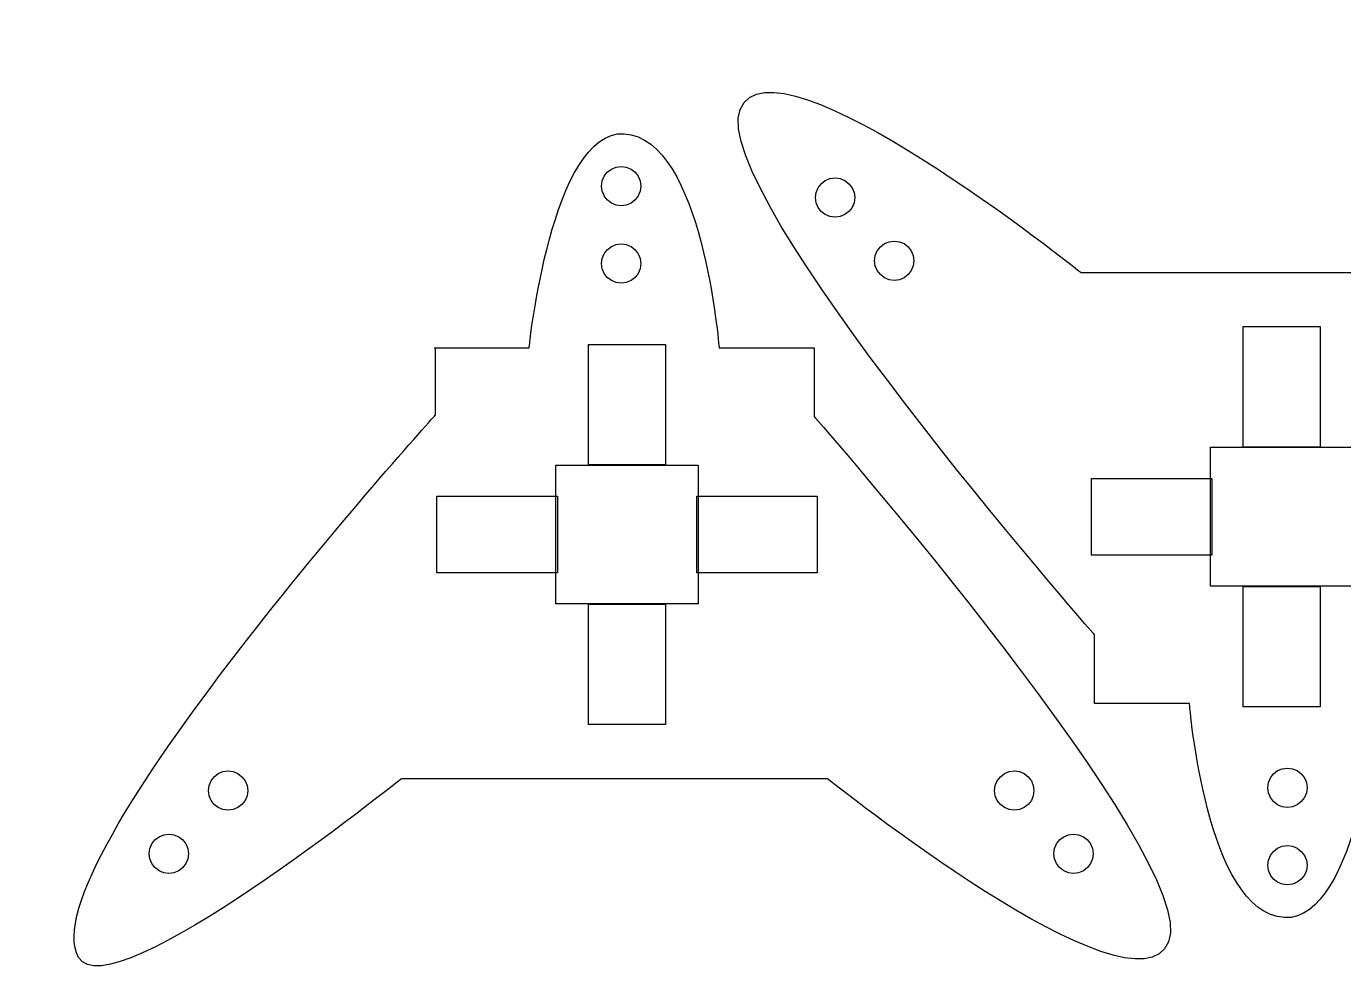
# Model space of a CAD drawing. Extents: x 0.3 to 57.7, y 35.9 to 130.4.
# Drawn here: x 1.79 to 30.14, y 80.88 to 101.09 of the extents above; entities that cross this region are included whole.
import ezdxf

# ---------------------------------------------------------------- set-up
doc = ezdxf.new("R2010")
doc.units = 0
doc.layers.get('0').update_dxf_attribs({"linetype": 'CONTINUOUS'})

msp = doc.modelspace()

# ---------------------------------------------------------------- linework, layer by layer
at = {"color": 7}
for p, q in [((14.183014, 97.767145), (14.225305, 97.869244)), ((14.225305, 97.869244), (14.29258, 97.956917)), ((14.29258, 97.956917), (14.380256, 98.024196)), ((14.380256, 98.024196), (14.482356, 98.066484)), ((14.482356, 98.066484), (14.591922, 98.080911)), ((14.591922, 98.080911), (14.701489, 98.066489)), ((14.701489, 98.066484), (14.803589, 98.024196)), ((14.803589, 98.024196), (14.891265, 97.956917)), ((14.891265, 97.956917), (14.95854, 97.869244)), ((14.95854, 97.869244), (15.000831, 97.767145)), ((14.168589, 97.657578), (14.183013, 97.767145)), ((14.183014, 97.548011), (14.168589, 97.657578)), ((14.225305, 97.445911), (14.183014, 97.548011)), ((15.000831, 97.548011), (14.95854, 97.445911)), ((15.000831, 97.767145), (15.015256, 97.657578)), ((15.015256, 97.657578), (15.000831, 97.548011)), ((14.29258, 97.358239), (14.225305, 97.445911)), ((14.380256, 97.29096), (14.29258, 97.358239)), ((14.482356, 97.248672), (14.380256, 97.29096)), ((14.803589, 97.29096), (14.701489, 97.248672)), ((14.891265, 97.358239), (14.803589, 97.29096)), ((14.95854, 97.445911), (14.891265, 97.358239)), ((14.591922, 97.234244), (14.482356, 97.248666)), ((14.701489, 97.248672), (14.591922, 97.234244)), ((14.482356, 96.39747), (14.591922, 96.411898)), ((14.591922, 96.411898), (14.701489, 96.397476)), ((14.183014, 96.098131), (14.225305, 96.200231)), ((14.225305, 96.200231), (14.29258, 96.287903)), ((14.29258, 96.287903), (14.380256, 96.355182)), ((14.380256, 96.355182), (14.482356, 96.39747)), ((14.701489, 96.39747), (14.803589, 96.355182)), ((14.803589, 96.355182), (14.891264, 96.287903)), ((14.891264, 96.287903), (14.95854, 96.200231)), ((14.95854, 96.200231), (15.00083, 96.098131)), ((14.168589, 95.988564), (14.183013, 96.098131)), ((14.183014, 95.878997), (14.168589, 95.988564)), ((14.225305, 95.776898), (14.183014, 95.878997)), ((15.00083, 95.878997), (14.95854, 95.776898)), ((15.00083, 96.098131), (15.015256, 95.988564)), ((15.015256, 95.988564), (15.000831, 95.878997)), ((14.29258, 95.689225), (14.225305, 95.776898)), ((14.380256, 95.621946), (14.29258, 95.689225)), ((14.482356, 95.579658), (14.380256, 95.621946)), ((14.591922, 95.565231), (14.482356, 95.579652)), ((14.701489, 95.579658), (14.591922, 95.565231)), ((14.803589, 95.621946), (14.701489, 95.579658)), ((14.891264, 95.689225), (14.803589, 95.621946)), ((14.95854, 95.776898), (14.891264, 95.689225)), ((24.491886, 95.796185), (33.666229, 95.796185)), ((10.564057, 94.174509), (12.609379, 94.174509)), ((10.595446, 92.733558), (10.595446, 94.174509)), ((16.700023, 94.174509), (18.745345, 94.174509)), ((18.745345, 94.174509), (18.745345, 92.69723)), ((27.277791, 92.035837), (29.450694, 92.035837)), ((27.277791, 89.045645), (27.277791, 92.035837)), ((29.450694, 92.035837), (30.336273, 92.035837)), ((13.188237, 88.665504), (13.188237, 91.655696)), ((13.188237, 91.655695), (13.889525, 91.655695)), ((13.889525, 91.655695), (15.528744, 91.655695)), ((15.528744, 91.655695), (16.246719, 91.655695)), ((16.246719, 91.655695), (16.246719, 88.665503)), ((27.995766, 89.045645), (27.277791, 89.045645)), ((29.634985, 89.045645), (27.995766, 89.045645)), ((30.336273, 89.045645), (29.634985, 89.045645)), ((14.073816, 88.665504), (13.188237, 88.665504)), ((16.246719, 88.665504), (14.073816, 88.665504)), ((24.779167, 86.526825), (24.779167, 88.004105)), ((26.824488, 86.526825), (24.779167, 86.526825)), ((28.633242, 85.012115), (28.720917, 85.079394)), ((28.720917, 85.079394), (28.823017, 85.121682)), ((28.823017, 85.121682), (28.932584, 85.136109)), ((28.932584, 85.136109), (29.042151, 85.121688)), ((29.042151, 85.121682), (29.144251, 85.079394)), ((29.144251, 85.079394), (29.231926, 85.012115)), ((19.032626, 84.90515), (9.858282, 84.90515)), ((28.509251, 84.712776), (28.523675, 84.822343)), ((28.523676, 84.822343), (28.565967, 84.924443)), ((28.565967, 84.924443), (28.633242, 85.012115)), ((29.231926, 85.012115), (29.299201, 84.924443)), ((29.299201, 84.924443), (29.341492, 84.822343)), ((29.341492, 84.822343), (29.355917, 84.712776)), ((28.523676, 84.603209), (28.509251, 84.712776)), ((28.565967, 84.501109), (28.523676, 84.603209)), ((28.633242, 84.413437), (28.565967, 84.501109)), ((29.299201, 84.501109), (29.231926, 84.413437)), ((29.341492, 84.603209), (29.299201, 84.501109)), ((29.355917, 84.712776), (29.341493, 84.603209)), ((28.720917, 84.346158), (28.633242, 84.413437)), ((28.823017, 84.30387), (28.720917, 84.346158)), ((28.932584, 84.289443), (28.823017, 84.303864)), ((29.042151, 84.30387), (28.932584, 84.289443)), ((29.144251, 84.346158), (29.042151, 84.30387)), ((29.231926, 84.413437), (29.144251, 84.346158)), ((28.633245, 83.343095), (28.72092, 83.410374)), ((28.72092, 83.410374), (28.82302, 83.452662)), ((28.82302, 83.452662), (28.932587, 83.46709)), ((28.932587, 83.46709), (29.042154, 83.452668)), ((29.042154, 83.452662), (29.144254, 83.410374)), ((29.144254, 83.410374), (29.231929, 83.343095)), ((28.509254, 83.043756), (28.523678, 83.153323)), ((28.523679, 83.153323), (28.565969, 83.255423)), ((28.565969, 83.255423), (28.633245, 83.343095)), ((29.231929, 83.343095), (29.299204, 83.255423)), ((29.299204, 83.255423), (29.341495, 83.153323)), ((29.341495, 83.153323), (29.35592, 83.043756)), ((28.523679, 82.934189), (28.509254, 83.043756)), ((28.565969, 82.83209), (28.523679, 82.934189)), ((28.633245, 82.744417), (28.565969, 82.83209)), ((29.299204, 82.83209), (29.231929, 82.744417)), ((29.341495, 82.934189), (29.299204, 82.83209)), ((29.35592, 83.043756), (29.341496, 82.934189)), ((28.72092, 82.677138), (28.633245, 82.744417)), ((28.82302, 82.63485), (28.72092, 82.677138)), ((28.932587, 82.620423), (28.82302, 82.634844)), ((29.042154, 82.63485), (28.932587, 82.620423)), ((29.144254, 82.677138), (29.042154, 82.63485)), ((29.231929, 82.744417), (29.144254, 82.677138))]:
    msp.add_line(p, q, dxfattribs=at)
at = {"color": 5}
for p, q in [((19.086353, 97.817776), (19.19592, 97.832198)), ((19.19592, 97.832198), (19.305487, 97.817776)), ((18.787011, 97.518432), (18.829302, 97.620531)), ((18.829302, 97.620531), (18.896578, 97.708209)), ((18.896578, 97.708209), (18.984254, 97.775485)), ((18.984254, 97.775485), (19.086353, 97.817776)), ((19.305487, 97.817776), (19.407587, 97.775485)), ((19.407587, 97.775485), (19.495262, 97.708209)), ((19.495262, 97.708209), (19.562539, 97.620531)), ((19.562539, 97.620531), (19.604829, 97.518432)), ((18.772587, 97.408865), (18.787011, 97.518432)), ((18.787011, 97.299297), (18.772587, 97.408865)), ((18.829302, 97.197198), (18.787011, 97.299297)), ((19.604829, 97.299297), (19.562539, 97.197198)), ((19.604829, 97.518432), (19.619254, 97.408865)), ((19.619254, 97.408865), (19.604829, 97.299297)), ((18.896578, 97.109526), (18.829302, 97.197198)), ((18.984254, 97.042252), (18.896578, 97.109526)), ((19.086353, 96.999958), (18.984254, 97.042252)), ((19.19592, 96.985531), (19.086353, 96.999953)), ((19.305487, 96.999958), (19.19592, 96.985531)), ((19.407587, 97.042252), (19.305487, 96.999958)), ((19.495262, 97.109526), (19.407587, 97.042252)), ((19.562539, 97.197198), (19.495262, 97.109526)), ((20.17097, 96.350602), (20.258645, 96.417878)), ((20.258645, 96.417878), (20.360745, 96.460169)), ((20.360745, 96.460169), (20.470312, 96.47459)), ((20.470312, 96.47459), (20.579879, 96.460169)), ((20.579879, 96.460169), (20.681979, 96.417878)), ((20.681979, 96.417878), (20.769654, 96.350602)), ((20.046979, 96.051257), (20.061403, 96.160824)), ((20.061403, 96.160824), (20.103694, 96.262924)), ((20.103694, 96.262924), (20.17097, 96.350602)), ((20.769654, 96.350602), (20.836931, 96.262924)), ((20.836931, 96.262924), (20.879221, 96.160824)), ((20.879221, 96.160824), (20.893646, 96.051257)), ((20.061403, 95.94169), (20.046979, 96.051257)), ((20.103694, 95.83959), (20.061403, 95.94169)), ((20.879221, 95.94169), (20.836931, 95.83959)), ((20.893645, 96.051257), (20.879221, 95.94169)), ((20.17097, 95.751918), (20.103694, 95.83959)), ((20.258645, 95.684645), (20.17097, 95.751918)), ((20.360745, 95.642351), (20.258645, 95.684645)), ((20.470312, 95.627924), (20.360745, 95.642345)), ((20.579879, 95.642351), (20.470312, 95.627929)), ((20.681979, 95.684645), (20.579879, 95.642351)), ((20.769654, 95.751918), (20.681979, 95.684645)), ((20.836931, 95.83959), (20.769654, 95.751918)), ((27.979506, 92.039712), (27.979506, 94.632342)), ((27.979506, 94.632342), (29.63456, 94.632342)), ((29.63456, 94.632342), (29.63456, 92.039711)), ((13.889951, 91.658294), (13.889951, 94.250925)), ((13.889951, 94.250924), (15.545005, 94.250924)), ((15.545005, 94.250924), (15.545005, 91.658293)), ((29.63456, 92.039712), (27.979506, 92.039712)), ((15.545005, 91.658294), (13.889951, 91.658294)), ((24.713702, 89.713281), (24.713702, 91.368335)), ((24.713702, 91.368335), (27.306333, 91.368335)), ((27.306332, 91.368335), (27.306332, 89.713281)), ((10.626381, 89.333073), (10.626381, 90.988127)), ((10.626381, 90.988127), (13.219012, 90.988127)), ((13.219011, 90.988127), (13.219011, 89.333073)), ((16.218244, 89.333073), (16.218244, 90.988127)), ((16.218244, 90.988127), (18.810875, 90.988127)), ((18.810875, 90.988127), (18.810875, 89.333073)), ((27.306332, 89.713281), (24.713701, 89.713281)), ((13.219011, 89.333073), (10.62638, 89.333073)), ((18.810875, 89.333073), (16.218244, 89.333073)), ((27.979506, 86.450413), (27.979506, 89.043044)), ((27.979506, 89.043044), (29.63456, 89.043044)), ((29.63456, 89.043044), (29.63456, 86.450413)), ((13.889951, 88.661626), (15.545005, 88.661626)), ((13.889951, 86.068996), (13.889951, 88.661626)), ((15.545005, 88.661626), (15.545005, 86.068995)), ((29.63456, 86.450413), (27.979506, 86.450413)), ((15.545005, 86.068996), (13.889951, 86.068996)), ((6.02008, 85.059038), (6.129647, 85.073459)), ((6.129647, 85.073465), (6.239213, 85.059043)), ((22.944633, 85.059038), (23.054199, 85.073459)), ((23.054199, 85.073465), (23.163766, 85.059043)), ((5.720738, 84.759699), (5.763029, 84.861798)), ((5.763029, 84.861798), (5.830305, 84.94947)), ((5.830305, 84.94947), (5.91798, 85.016744)), ((5.91798, 85.016744), (6.02008, 85.059038)), ((6.239213, 85.059038), (6.341313, 85.016744)), ((6.341313, 85.016744), (6.428988, 84.94947)), ((6.428988, 84.94947), (6.496264, 84.861798)), ((6.496264, 84.861798), (6.538555, 84.759699)), ((22.64529, 84.759699), (22.687581, 84.861798)), ((22.687581, 84.861798), (22.754857, 84.94947)), ((22.754857, 84.94947), (22.842533, 85.016744)), ((22.842533, 85.016744), (22.944633, 85.059038)), ((23.163766, 85.059038), (23.265866, 85.016744)), ((23.265866, 85.016744), (23.353541, 84.94947)), ((23.353541, 84.94947), (23.420818, 84.861798)), ((23.420818, 84.861798), (23.463109, 84.759699)), ((5.706313, 84.650131), (5.720738, 84.759699)), ((5.720738, 84.540564), (5.706313, 84.650131)), ((5.763029, 84.438465), (5.720738, 84.540564)), ((6.538555, 84.540564), (6.496264, 84.438465)), ((6.538555, 84.759699), (6.55298, 84.650131)), ((6.55298, 84.650131), (6.538555, 84.540564)), ((22.630866, 84.650131), (22.64529, 84.759699)), ((22.64529, 84.540564), (22.630866, 84.650131)), ((22.687581, 84.438465), (22.64529, 84.540564)), ((23.463109, 84.540564), (23.420818, 84.438465)), ((23.477533, 84.650131), (23.463108, 84.540564)), ((23.463109, 84.759699), (23.477533, 84.650131)), ((5.830305, 84.350787), (5.763029, 84.438465)), ((5.91798, 84.283511), (5.830305, 84.350787)), ((6.02008, 84.24122), (5.91798, 84.283511)), ((6.129647, 84.226798), (6.02008, 84.24122)), ((6.239213, 84.24122), (6.129647, 84.226798)), ((6.341313, 84.283511), (6.239213, 84.24122)), ((6.428988, 84.350787), (6.341313, 84.283511)), ((6.496264, 84.438465), (6.428988, 84.350787)), ((22.754857, 84.350787), (22.687581, 84.438465)), ((22.842533, 84.283511), (22.754857, 84.350787)), ((22.944633, 84.24122), (22.842533, 84.283511)), ((23.054199, 84.226798), (22.944633, 84.24122)), ((23.163766, 84.24122), (23.054199, 84.226798)), ((23.265866, 84.283511), (23.163766, 84.24122)), ((23.353541, 84.350787), (23.265866, 84.283511)), ((23.420818, 84.438465), (23.353541, 84.350787)), ((4.555914, 83.591808), (4.643589, 83.659082)), ((4.643589, 83.659082), (4.745689, 83.701376)), ((4.745689, 83.701376), (4.855256, 83.715803)), ((4.855256, 83.715803), (4.964823, 83.701381)), ((4.964823, 83.701376), (5.066922, 83.659082)), ((5.066922, 83.659082), (5.154597, 83.591808)), ((24.029247, 83.591808), (24.116922, 83.659082)), ((24.116922, 83.659082), (24.219022, 83.701376)), ((24.219022, 83.701376), (24.328589, 83.715803)), ((24.328589, 83.715803), (24.438156, 83.701381)), ((24.438156, 83.701376), (24.540256, 83.659082)), ((24.540256, 83.659082), (24.627931, 83.591808)), ((4.431922, 83.292469), (4.446347, 83.402037)), ((4.446347, 83.402037), (4.488638, 83.504136)), ((4.488638, 83.504136), (4.555914, 83.591808)), ((5.154597, 83.591808), (5.221873, 83.504136)), ((5.221873, 83.504136), (5.264164, 83.402037)), ((5.264164, 83.402037), (5.278589, 83.292469)), ((23.905256, 83.292469), (23.91968, 83.402037)), ((23.91968, 83.402037), (23.961971, 83.504136)), ((23.961971, 83.504136), (24.029247, 83.591808)), ((24.627931, 83.591808), (24.695208, 83.504136)), ((24.695208, 83.504136), (24.737498, 83.402037)), ((24.737498, 83.402037), (24.751922, 83.292469)), ((4.446347, 83.182902), (4.431922, 83.292469)), ((4.488638, 83.080803), (4.446347, 83.182902)), ((4.555914, 82.993125), (4.488638, 83.080803)), ((5.221873, 83.080803), (5.154597, 82.993125)), ((5.264164, 83.182902), (5.221873, 83.080803)), ((5.278589, 83.292469), (5.264165, 83.182902)), ((23.91968, 83.182902), (23.905256, 83.292469)), ((23.961971, 83.080803), (23.91968, 83.182902)), ((24.029247, 82.993125), (23.961971, 83.080803)), ((24.695208, 83.080803), (24.627931, 82.993125)), ((24.737498, 83.182902), (24.695208, 83.080803)), ((24.751922, 83.292469), (24.737498, 83.182902)), ((4.643589, 82.925849), (4.555914, 82.993125)), ((4.745689, 82.883558), (4.643589, 82.925849)), ((4.855256, 82.869136), (4.745689, 82.883558)), ((4.964823, 82.883558), (4.855256, 82.869136)), ((5.066922, 82.925849), (4.964823, 82.883558)), ((5.154597, 82.993125), (5.066922, 82.925849)), ((24.116922, 82.925849), (24.029247, 82.993125)), ((24.219022, 82.883558), (24.116922, 82.925849)), ((24.328589, 82.869136), (24.219022, 82.883558)), ((24.438156, 82.883558), (24.328589, 82.869136)), ((24.540256, 82.925849), (24.438156, 82.883558)), ((24.627931, 82.993125), (24.540256, 82.925849))]:
    msp.add_line(p, q, dxfattribs=at)
at = {"color": 7}
for points in [[(17.152408, 99.307072), (17.878178, 101.093233), (24.491886, 95.796185), (24.491886, 95.796185)], [(24.779167, 88.004105), (24.779167, 88.004105), (16.428737, 97.526072), (17.152408, 99.307072)], [(12.609379, 94.174509), (12.609379, 94.174509), (13.094816, 98.868848), (14.654701, 98.783484)], [(14.654701, 98.783484), (16.346517, 98.690904), (16.700023, 94.174509), (16.700023, 94.174509)], [(2.913426, 81.059951), (1.787931, 83.011944), (10.595446, 92.733558), (10.595446, 92.733558)], [(18.745345, 92.69723), (18.745345, 92.69723), (27.095774, 83.175263), (26.372104, 81.394263)], [(28.86981, 81.917851), (27.177994, 82.010431), (26.824488, 86.526825), (26.824488, 86.526825)], [(30.915132, 86.526825), (30.915132, 86.526825), (30.429695, 81.832487), (28.86981, 81.917851)], [(9.858282, 84.90515), (9.858282, 84.90515), (3.599524, 79.870021), (2.913426, 81.059951)], [(26.372104, 81.394263), (25.646334, 79.608101), (19.032626, 84.90515), (19.032626, 84.90515)]]:
    msp.add_open_spline(points, degree=3, dxfattribs=at)

doc.saveas('drawing.dxf')
